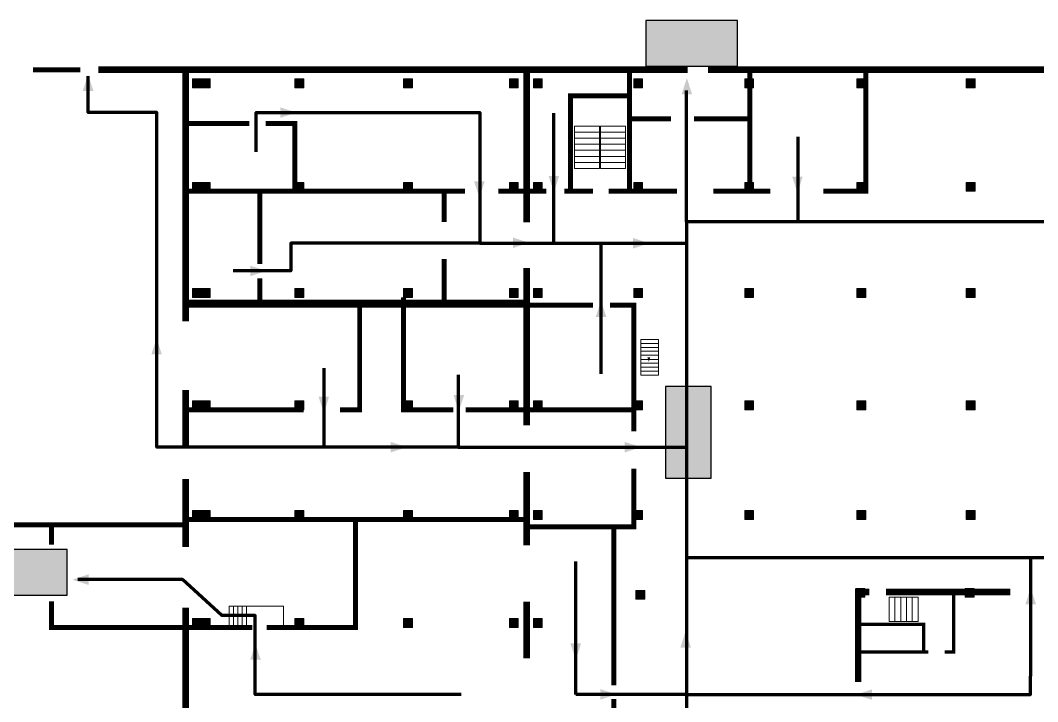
# Model space of a CAD drawing. Header units: millimetres. Extents: x 13810 to 67229, y 12374 to 21950.
# Drawn here: x 27291.2 to 27433.2, y 15155.3 to 15250.4 of the extents above; entities that cross this region are included whole.
import ezdxf

# ---------------------------------------------------------------- set-up
doc = ezdxf.new("R2010")
doc.units = ezdxf.units.MM
doc.layers.add('План_Штампы', color=7, linetype='Continuous')

# ---------------------------------------------------------------- blocks, each defined once
blk = doc.blocks.new('A$C32E8229D')
at = {"true_color": 0xffffff}
blk.add_hatch(color=7, dxfattribs=at).paths.add_polyline_path([(0, 0), (0, -8), (16, -8), (16, 0)])
h = blk.add_hatch(color=126)
h.paths.add_polyline_path([(0.2, -0.2), (15.8, -0.2), (15.8, -7.8), (0.2, -7.8)])
h.paths.add_polyline_path([(13.49, -2.05), (12.08, -2.05), (11.37, -2.63, 0.162397), (11.29, -2.84), (11.29, -3.63), (10.35, -3.63), (10.35, -4.05), (11.68, -4.05), (11.68, -3.48), (12.26, -4.28), (11.29, -5.1), (11.29, -6.78), (11.85, -6.78), (11.85, -5.44), (12.8, -4.64), (12.8, -5.94), (14.46, -5.94), (14.46, -5.39), (13.45, -5.39), (13.45, -3.97), (12.46, -2.59), (13.15, -2.59), (13.69, -3.34), (14.18, -3)], flags=16)
h.paths.add_polyline_path([(10.74, -1.82, 1), (11.8, -1.82, 1)], flags=16)
h.paths.add_polyline_path([(9.39, -3.59), (5.99, -3.59), (6.56, -3.03), (5.91, -3.03), (5.1, -3.83), (5.91, -4.64), (6.56, -4.64), (5.99, -4.09), (9.39, -4.09)], flags=16)
h.paths.add_polyline_path([(4.29, -1.08), (1.72, -1.08), (1.72, -6.6), (4.29, -6.6)], flags=16)
at = {"color": 126}
blk.add_lwpolyline([(16, -8), (0, -8), (0, 0), (16, 0)], close=True, dxfattribs=at)
blk = doc.blocks.new('A$C7B4425F7')
at = {"true_color": 0xffffff}
blk.add_hatch(color=7, dxfattribs=at).paths.add_polyline_path([(0, 0), (-16, 0), (-16, -8), (0, -8)])
h = blk.add_hatch(color=126)
h.paths.add_polyline_path([(-0.2, -0.2), (-15.8, -0.2), (-15.8, -7.8), (-0.2, -7.8)])
h.paths.add_polyline_path([(-11.76, -2.03), (-11.76, -3.66), (-11.17, -3.66, -0.568275), (-11.17, -6.18), (-12.58, -6.18), (-12.58, -2.03)], flags=16)
h.paths.add_polyline_path([(-13.33, -4.12, -0.495768), (-13.59, -6.18), (-15.03, -6.18), (-15.03, -2.03), (-13.59, -2.03, -0.487973)], flags=16)
h.paths.add_polyline_path([(-10.25, -2.03), (-9.48, -2.03), (-9.48, -6.18), (-10.25, -6.18)], flags=16)
h.paths.add_polyline_path([(-13.84, -3.69), (-14.24, -3.69), (-14.24, -3.03), (-13.9, -3.03, -0.692621)], flags=0)
h.paths.add_polyline_path([(-9.15, -2.03), (-8.4, -2.03), (-8.04, -3.07), (-7.68, -2.03), (-6.93, -2.03), (-7.64, -4.1), (-6.93, -6.18), (-7.68, -6.18), (-8.04, -5.14), (-8.4, -6.18), (-9.15, -6.18), (-8.44, -4.1)], flags=16)
h.paths.add_polyline_path([(-11.76, -4.46), (-11.42, -4.46, -0.692621), (-11.36, -5.12), (-11.76, -5.12)], flags=0)
h.paths.add_polyline_path([(-13.9, -5.2), (-14.24, -5.2), (-14.24, -4.55), (-13.84, -4.55, -0.708038)], flags=0)
edge = h.paths.add_edge_path(flags=16)
edge.add_ellipse((-5.51, -4.08), major_axis=(0, 2.05), ratio=0.586184, start_angle=0, end_angle=360)
edge = h.paths.add_edge_path(flags=0)
edge.add_ellipse((-5.51, -4.08), major_axis=(0, 1.14), ratio=0.454828, start_angle=0, end_angle=360)
h.paths.add_polyline_path([(-4.13, -4.96, 0.377264), (-3.48, -4.52, 0.0555), (-3.16, -2.03), (-1.66, -2.03), (-1.66, -4.96), (-0.96, -4.96), (-0.96, -7.01), (-1.75, -7.01), (-1.75, -6.18), (-3.3, -6.18), (-3.3, -7.02), (-4.13, -7.02)], flags=16)
h.paths.add_polyline_path([(-2.73, -2.91), (-2.28, -2.91), (-2.28, -4.96), (-3.05, -4.96, 0.079136)], flags=0)
at = {"color": 126}
blk.add_lwpolyline([(-16, -8), (0, -8), (0, 0), (-16, 0)], close=True, dxfattribs=at)

msp = doc.modelspace()

# ---------------------------------------------------------------- hatches: boundary and pattern name
at = {"lineweight": 0}
h = msp.add_hatch(color=256, dxfattribs=at)
h.dxf.hatch_style = 1
h.paths.add_polyline_path([(27315.21, 15242.27), (27315.21, 15241.04), (27316.43, 15241.04), (27316.43, 15242.27)])
h = msp.add_hatch(color=256, dxfattribs=at)
h.dxf.hatch_style = 1
h.paths.add_polyline_path([(27316.43, 15242.27), (27316.43, 15241.04), (27317.66, 15241.04), (27317.66, 15242.27)])
h = msp.add_hatch(color=256, dxfattribs=at)
h.dxf.hatch_style = 1
h.paths.add_polyline_path([(27329.51, 15242.27), (27329.51, 15241.04), (27330.73, 15241.04), (27330.73, 15242.27)])
h = msp.add_hatch(color=256, dxfattribs=at)
h.dxf.hatch_style = 1
h.paths.add_polyline_path([(27344.69, 15242.27), (27344.69, 15241.04), (27345.91, 15241.04), (27345.91, 15242.27)])
h = msp.add_hatch(color=256, dxfattribs=at)
h.dxf.hatch_style = 1
h.paths.add_polyline_path([(27359.49, 15242.27), (27359.49, 15241.04), (27360.71, 15241.04), (27360.71, 15242.27)])
h = msp.add_hatch(color=256, dxfattribs=at)
h.dxf.hatch_style = 1
h.paths.add_polyline_path([(27362.83, 15242.27), (27362.83, 15241.04), (27364.05, 15241.04), (27364.05, 15242.27)])
h = msp.add_hatch(color=256, dxfattribs=at)
h.dxf.hatch_style = 1
h.paths.add_polyline_path([(27376.84, 15242.27), (27376.84, 15241.04), (27378.06, 15241.04), (27378.06, 15242.27)])
h = msp.add_hatch(color=256, dxfattribs=at)
h.dxf.hatch_style = 1
h.paths.add_polyline_path([(27392.34, 15242.27), (27392.34, 15241.04), (27393.56, 15241.04), (27393.56, 15242.27)])
h = msp.add_hatch(color=256, dxfattribs=at)
h.dxf.hatch_style = 1
h.paths.add_polyline_path([(27408.01, 15242.27), (27408.01, 15241.04), (27409.23, 15241.04), (27409.23, 15242.27)])
h = msp.add_hatch(color=256, dxfattribs=at)
h.dxf.hatch_style = 1
h.paths.add_polyline_path([(27423.28, 15242.27), (27423.28, 15241.04), (27424.5, 15241.04), (27424.5, 15242.27)])
h = msp.add_hatch(color=256, dxfattribs=at)
h.dxf.hatch_style = 1
h.paths.add_polyline_path([(27315.21, 15227.82), (27315.21, 15226.59), (27316.43, 15226.59), (27316.43, 15227.82)])
h = msp.add_hatch(color=256, dxfattribs=at)
h.dxf.hatch_style = 1
h.paths.add_polyline_path([(27316.43, 15227.82), (27316.43, 15226.59), (27317.66, 15226.59), (27317.66, 15227.82)])
h = msp.add_hatch(color=256, dxfattribs=at)
h.dxf.hatch_style = 1
h.paths.add_polyline_path([(27329.51, 15227.82), (27329.51, 15226.59), (27330.73, 15226.59), (27330.73, 15227.82)])
h = msp.add_hatch(color=256, dxfattribs=at)
h.dxf.hatch_style = 1
h.paths.add_polyline_path([(27344.69, 15227.82), (27344.69, 15226.59), (27345.91, 15226.59), (27345.91, 15227.82)])
h = msp.add_hatch(color=256, dxfattribs=at)
h.dxf.hatch_style = 1
h.paths.add_polyline_path([(27359.49, 15227.82), (27359.49, 15226.59), (27360.71, 15226.59), (27360.71, 15227.82)])
h = msp.add_hatch(color=256, dxfattribs=at)
h.dxf.hatch_style = 1
h.paths.add_polyline_path([(27362.83, 15227.82), (27362.83, 15226.59), (27364.05, 15226.59), (27364.05, 15227.82)])
h = msp.add_hatch(color=256, dxfattribs=at)
h.dxf.hatch_style = 1
h.paths.add_polyline_path([(27376.84, 15227.82), (27376.84, 15226.59), (27378.06, 15226.59), (27378.06, 15227.82)])
h = msp.add_hatch(color=256, dxfattribs=at)
h.dxf.hatch_style = 1
h.paths.add_polyline_path([(27392.34, 15227.82), (27392.34, 15226.59), (27393.56, 15226.59), (27393.56, 15227.82)])
h = msp.add_hatch(color=256, dxfattribs=at)
h.dxf.hatch_style = 1
h.paths.add_polyline_path([(27408.01, 15227.82), (27408.01, 15226.59), (27409.23, 15226.59), (27409.23, 15227.82)])
h = msp.add_hatch(color=256, dxfattribs=at)
h.dxf.hatch_style = 1
h.paths.add_polyline_path([(27423.28, 15227.82), (27423.28, 15226.59), (27424.5, 15226.59), (27424.5, 15227.82)])
h = msp.add_hatch(color=256, dxfattribs=at)
h.dxf.hatch_style = 1
h.paths.add_polyline_path([(27315.21, 15212.98), (27315.21, 15211.75), (27316.43, 15211.75), (27316.43, 15212.98)])
h = msp.add_hatch(color=256, dxfattribs=at)
h.dxf.hatch_style = 1
h.paths.add_polyline_path([(27316.43, 15212.98), (27316.43, 15211.75), (27317.66, 15211.75), (27317.66, 15212.98)])
h = msp.add_hatch(color=256, dxfattribs=at)
h.dxf.hatch_style = 1
h.paths.add_polyline_path([(27329.51, 15212.98), (27329.51, 15211.75), (27330.73, 15211.75), (27330.73, 15212.98)])
h = msp.add_hatch(color=256, dxfattribs=at)
h.dxf.hatch_style = 1
h.paths.add_polyline_path([(27344.69, 15212.98), (27344.69, 15211.75), (27345.91, 15211.75), (27345.91, 15212.98)])
h = msp.add_hatch(color=256, dxfattribs=at)
h.dxf.hatch_style = 1
h.paths.add_polyline_path([(27359.49, 15212.98), (27359.49, 15211.75), (27360.71, 15211.75), (27360.71, 15212.98)])
h = msp.add_hatch(color=256, dxfattribs=at)
h.dxf.hatch_style = 1
h.paths.add_polyline_path([(27362.83, 15212.98), (27362.83, 15211.75), (27364.05, 15211.75), (27364.05, 15212.98)])
h = msp.add_hatch(color=256, dxfattribs=at)
h.dxf.hatch_style = 1
h.paths.add_polyline_path([(27376.84, 15212.98), (27376.84, 15211.75), (27378.06, 15211.75), (27378.06, 15212.98)])
h = msp.add_hatch(color=256, dxfattribs=at)
h.dxf.hatch_style = 1
h.paths.add_polyline_path([(27392.34, 15212.98), (27392.34, 15211.75), (27393.56, 15211.75), (27393.56, 15212.98)])
h = msp.add_hatch(color=256, dxfattribs=at)
h.dxf.hatch_style = 1
h.paths.add_polyline_path([(27408.01, 15212.98), (27408.01, 15211.75), (27409.23, 15211.75), (27409.23, 15212.98)])
h = msp.add_hatch(color=256, dxfattribs=at)
h.dxf.hatch_style = 1
h.paths.add_polyline_path([(27423.28, 15212.98), (27423.28, 15211.75), (27424.5, 15211.75), (27424.5, 15212.98)])
h = msp.add_hatch(color=256, dxfattribs=at)
h.dxf.hatch_style = 1
h.paths.add_polyline_path([(27315.21, 15197.31), (27315.21, 15196.08), (27316.43, 15196.08), (27316.43, 15197.31)])
h = msp.add_hatch(color=256, dxfattribs=at)
h.dxf.hatch_style = 1
h.paths.add_polyline_path([(27316.43, 15197.31), (27316.43, 15196.08), (27317.66, 15196.08), (27317.66, 15197.31)])
h = msp.add_hatch(color=256, dxfattribs=at)
h.dxf.hatch_style = 1
h.paths.add_polyline_path([(27329.51, 15197.31), (27329.51, 15196.08), (27330.73, 15196.08), (27330.73, 15197.31)])
h = msp.add_hatch(color=256, dxfattribs=at)
h.dxf.hatch_style = 1
h.paths.add_polyline_path([(27344.69, 15197.31), (27344.69, 15196.08), (27345.91, 15196.08), (27345.91, 15197.31)])
h = msp.add_hatch(color=256, dxfattribs=at)
h.dxf.hatch_style = 1
h.paths.add_polyline_path([(27359.49, 15197.31), (27359.49, 15196.08), (27360.71, 15196.08), (27360.71, 15197.31)])
h = msp.add_hatch(color=256, dxfattribs=at)
h.dxf.hatch_style = 1
h.paths.add_polyline_path([(27362.83, 15197.31), (27362.83, 15196.08), (27364.05, 15196.08), (27364.05, 15197.31)])
h = msp.add_hatch(color=256, dxfattribs=at)
h.dxf.hatch_style = 1
h.paths.add_polyline_path([(27376.84, 15197.31), (27376.84, 15196.08), (27378.06, 15196.08), (27378.06, 15197.31)])
h = msp.add_hatch(color=256, dxfattribs=at)
h.dxf.hatch_style = 1
h.paths.add_polyline_path([(27392.34, 15197.31), (27392.34, 15196.08), (27393.56, 15196.08), (27393.56, 15197.31)])
h = msp.add_hatch(color=256, dxfattribs=at)
h.dxf.hatch_style = 1
h.paths.add_polyline_path([(27408.01, 15197.31), (27408.01, 15196.08), (27409.23, 15196.08), (27409.23, 15197.31)])
h = msp.add_hatch(color=256, dxfattribs=at)
h.dxf.hatch_style = 1
h.paths.add_polyline_path([(27423.28, 15197.31), (27423.28, 15196.08), (27424.5, 15196.08), (27424.5, 15197.31)])
h = msp.add_hatch(color=256, dxfattribs=at)
h.dxf.hatch_style = 1
h.paths.add_polyline_path([(27315.21, 15181.99), (27315.21, 15180.76), (27316.43, 15180.76), (27316.43, 15181.99)])
h = msp.add_hatch(color=256, dxfattribs=at)
h.dxf.hatch_style = 1
h.paths.add_polyline_path([(27316.43, 15181.99), (27316.43, 15180.76), (27317.66, 15180.76), (27317.66, 15181.99)])
h = msp.add_hatch(color=256, dxfattribs=at)
h.dxf.hatch_style = 1
h.paths.add_polyline_path([(27329.51, 15181.99), (27329.51, 15180.76), (27330.73, 15180.76), (27330.73, 15181.99)])
h = msp.add_hatch(color=256, dxfattribs=at)
h.dxf.hatch_style = 1
h.paths.add_polyline_path([(27344.69, 15181.99), (27344.69, 15180.76), (27345.91, 15180.76), (27345.91, 15181.99)])
h = msp.add_hatch(color=256, dxfattribs=at)
h.dxf.hatch_style = 1
h.paths.add_polyline_path([(27359.49, 15181.99), (27359.49, 15180.76), (27360.71, 15180.76), (27360.71, 15181.99)])
h = msp.add_hatch(color=256, dxfattribs=at)
h.dxf.hatch_style = 1
h.paths.add_polyline_path([(27362.83, 15181.99), (27362.83, 15180.76), (27364.05, 15180.76), (27364.05, 15181.99)])
h = msp.add_hatch(color=256, dxfattribs=at)
h.dxf.hatch_style = 1
h.paths.add_polyline_path([(27376.84, 15181.99), (27376.84, 15180.76), (27378.06, 15180.76), (27378.06, 15181.99)])
h = msp.add_hatch(color=256, dxfattribs=at)
h.dxf.hatch_style = 1
h.paths.add_polyline_path([(27392.34, 15181.99), (27392.34, 15180.76), (27393.56, 15180.76), (27393.56, 15181.99)])
h = msp.add_hatch(color=256, dxfattribs=at)
h.dxf.hatch_style = 1
h.paths.add_polyline_path([(27408.01, 15181.99), (27408.01, 15180.76), (27409.23, 15180.76), (27409.23, 15181.99)])
h = msp.add_hatch(color=256, dxfattribs=at)
h.dxf.hatch_style = 1
h.paths.add_polyline_path([(27423.28, 15181.99), (27423.28, 15180.76), (27424.5, 15180.76), (27424.5, 15181.99)])
h = msp.add_hatch(color=256, dxfattribs=at)
h.dxf.hatch_style = 1
h.paths.add_polyline_path([(27377.14, 15170.85), (27377.14, 15169.62), (27378.36, 15169.62), (27378.36, 15170.85)])
h = msp.add_hatch(color=256, dxfattribs=at)
h.dxf.hatch_style = 1
h.paths.add_polyline_path([(27407.87, 15171.13), (27407.87, 15169.9), (27409.09, 15169.9), (27409.09, 15171.13)])
h = msp.add_hatch(color=256, dxfattribs=at)
h.dxf.hatch_style = 1
h.paths.add_polyline_path([(27423.14, 15171.13), (27423.14, 15169.9), (27424.36, 15169.9), (27424.36, 15171.13)])
h = msp.add_hatch(color=256, dxfattribs=at)
h.dxf.hatch_style = 1
h.paths.add_polyline_path([(27315.21, 15166.9), (27315.21, 15165.67), (27316.43, 15165.67), (27316.43, 15166.9)])
h = msp.add_hatch(color=256, dxfattribs=at)
h.dxf.hatch_style = 1
h.paths.add_polyline_path([(27316.43, 15166.9), (27316.43, 15165.67), (27317.66, 15165.67), (27317.66, 15166.9)])
h = msp.add_hatch(color=256, dxfattribs=at)
h.dxf.hatch_style = 1
h.paths.add_polyline_path([(27329.51, 15166.9), (27329.51, 15165.67), (27330.73, 15165.67), (27330.73, 15166.9)])
h = msp.add_hatch(color=256, dxfattribs=at)
h.dxf.hatch_style = 1
h.paths.add_polyline_path([(27344.69, 15166.9), (27344.69, 15165.67), (27345.91, 15165.67), (27345.91, 15166.9)])
h = msp.add_hatch(color=256, dxfattribs=at)
h.dxf.hatch_style = 1
h.paths.add_polyline_path([(27359.49, 15166.9), (27359.49, 15165.67), (27360.71, 15165.67), (27360.71, 15166.9)])
h = msp.add_hatch(color=256, dxfattribs=at)
h.dxf.hatch_style = 1
h.paths.add_polyline_path([(27362.83, 15166.9), (27362.83, 15165.67), (27364.05, 15165.67), (27364.05, 15166.9)])

# ---------------------------------------------------------------- linework, layer by layer
for points, const_width in [([(27295.5, 15177.22), (27295.5, 15180), (27314.04, 15180), (27285.48, 15180), (27285.48, 15243.55), (27284.45, 15243.55)], 0.693), ([(27292.93, 15243.55), (27299.52, 15243.55)], 0.693), ([(27314.23, 15208.41), (27314.23, 15243.55), (27302.03, 15243.55), (27384.35, 15243.55)], 0.924), ([(27361.87, 15222.26), (27361.87, 15243.63)], 0.924), ([(27382.03, 15236.71), (27376.24, 15236.71), (27376.24, 15226.59), (27376.24, 15243.68), (27376.24, 15239.89), (27368, 15239.89), (27368, 15226.59)], 0.693), ([(27387.21, 15243.55), (27572.95, 15243.55)], 0.924), ([(27393.06, 15226.59), (27393.06, 15243.63)], 0.693), ([(27403.3, 15226.59), (27409.23, 15226.59), (27409.23, 15243.61)], 0.693), ([(27393.06, 15236.71), (27385.26, 15236.71)], 0.693), ([(27323.16, 15236.06), (27314.23, 15236.06)], 0.693), ([(27329.51, 15226.59), (27329.51, 15236.06), (27325.42, 15236.06)], 0.693), ([(27353.28, 15226.59), (27314.27, 15226.59)], 0.693), ([(27324.62, 15226.59), (27324.62, 15216.4)], 0.693), ([(27350.34, 15226.59), (27350.34, 15222.28)], 0.693), ([(27362.03, 15226.59), (27357.92, 15226.59)], 0.693), ([(27364.64, 15226.59), (27362.03, 15226.59)], 0.693), ([(27371.12, 15226.59), (27367.12, 15226.59)], 0.693), ([(27382.85, 15226.59), (27373.33, 15226.59)], 0.693), ([(27395.93, 15226.59), (27387.93, 15226.59)], 0.693), ([(27350.34, 15217.12), (27350.34, 15211)], 0.693), ([(27361.87, 15193.91), (27361.87, 15215.86)], 0.924), ([(27324.62, 15214.42), (27324.62, 15211.17)], 0.693), ([(27361.87, 15211.1), (27314.34, 15211.1)], 0.693), ([(27371.16, 15210.68), (27314.46, 15210.68)], 0.693), ([(27335.79, 15196.08), (27338.55, 15196.08), (27338.55, 15210.88)], 0.693), ([(27351.65, 15196.08), (27344.69, 15196.08), (27344.69, 15211.75)], 0.693), ([(27376.84, 15193.07), (27376.84, 15210.68), (27373.51, 15210.68)], 0.693), ([(27314.23, 15190.98), (27314.23, 15198.82)], 0.924), ([(27330.73, 15196.08), (27314.48, 15196.08)], 0.693), ([(27376.84, 15196.08), (27353.34, 15196.08)], 0.693), ([(27314.23, 15176.9), (27314.23, 15186.4)], 0.924), ([(27361.87, 15177.12), (27361.87, 15187.4)], 0.924), ([(27374.06, 15157.58), (27374.06, 15179.73), (27361.82, 15179.73), (27376.84, 15179.73), (27376.84, 15187.85)], 0.693), ([(27361.87, 15180.76), (27314.17, 15180.76)], 0.693), ([(27325.58, 15165.67), (27337.97, 15165.67), (27337.97, 15180.76)], 0.693), ([(27408.18, 15158.05), (27408.18, 15170.63), (27409.72, 15170.63)], 0.924), ([(27412.05, 15170.63), (27429.41, 15170.63)], 0.924), ([(27420.25, 15162.25), (27421.53, 15162.25), (27421.53, 15170.4)], 0.462), ([(27315.21, 15165.67), (27295.5, 15165.67), (27295.5, 15169.34)], 0.693), ([(27373.54, 15072.86), (27314.23, 15072.86), (27314.23, 15168.45)], 0.924), ([(27361.87, 15161.37), (27361.87, 15169.29)], 0.924), ([(27314.23, 15165.67), (27323.56, 15165.67)], 0.693), ([(27417.96, 15162.25), (27408.16, 15162.25), (27417.32, 15162.25), (27417.32, 15166.11), (27408.03, 15166.11)], 0.462), ([(27374.06, 15154.01), (27374.06, 15155.66)], 0.693)]:
    msp.add_lwpolyline(points, dxfattribs=dict(at, const_width=const_width))
at = {"color": 126, "lineweight": 100, "true_color": 0x008754}
for points in [[(27333.57, 15190.84), (27310.22, 15190.84), (27310.22, 15237.6), (27300.62, 15237.6), (27300.62, 15242.65)], [(27825.68, 15222.3), (27384.21, 15222.3), (27384.21, 15240.63)], [(27324.08, 15232.08), (27324.08, 15237.6), (27355.31, 15237.6), (27355.31, 15219.32), (27384.21, 15219.32)], [(27365.68, 15219.32), (27365.68, 15237.48)], [(27399.75, 15234.16), (27399.75, 15222.3)], [(27384.21, 15222.3), (27384.21, 15074.99)], [(27355.31, 15219.32), (27328.93, 15219.32), (27328.93, 15215.47), (27320.89, 15215.47)], [(27372.25, 15219.32), (27372.25, 15201.09)], [(27352.33, 15190.84), (27333.57, 15190.84), (27333.57, 15201.87)], [(27352.33, 15200.93), (27352.33, 15190.84), (27384.21, 15190.84)], [(27368.72, 15156.3), (27368.72, 15174.9)], [(27844.57, 15175.38), (27384.21, 15175.38)], [(27432.26, 15175.38), (27432.26, 15158.86)], [(27352.74, 15156.3), (27323.97, 15156.3), (27323.97, 15167.33), (27319.32, 15167.33), (27313.82, 15172.35), (27299.17, 15172.35)], [(27384.21, 15156.3), (27432.26, 15156.3), (27432.26, 15158.86)], [(27384.21, 15156.3), (27368.72, 15156.3)]]:
    msp.add_lwpolyline(points, dxfattribs=at)
at = {"lineweight": 0}
for points in [[(27316.43, 15241.04), (27315.21, 15241.04), (27315.21, 15242.27), (27316.43, 15242.27)], [(27317.66, 15241.04), (27316.43, 15241.04), (27316.43, 15242.27), (27317.66, 15242.27)], [(27330.73, 15241.04), (27329.51, 15241.04), (27329.51, 15242.27), (27330.73, 15242.27)], [(27345.91, 15241.04), (27344.69, 15241.04), (27344.69, 15242.27), (27345.91, 15242.27)], [(27360.71, 15241.04), (27359.49, 15241.04), (27359.49, 15242.27), (27360.71, 15242.27)], [(27364.05, 15241.04), (27362.83, 15241.04), (27362.83, 15242.27), (27364.05, 15242.27)], [(27378.06, 15241.04), (27376.84, 15241.04), (27376.84, 15242.27), (27378.06, 15242.27)], [(27393.56, 15241.04), (27392.34, 15241.04), (27392.34, 15242.27), (27393.56, 15242.27)], [(27409.23, 15241.04), (27408.01, 15241.04), (27408.01, 15242.27), (27409.23, 15242.27)], [(27424.5, 15241.04), (27423.28, 15241.04), (27423.28, 15242.27), (27424.5, 15242.27)], [(27372.06, 15235.67), (27368.57, 15235.67), (27368.57, 15234.82), (27372.06, 15234.82)], [(27375.69, 15235.67), (27372.2, 15235.67), (27372.2, 15234.82), (27375.69, 15234.82)], [(27372.06, 15234.82), (27368.57, 15234.82), (27368.57, 15233.98), (27372.06, 15233.98)], [(27372.06, 15233.98), (27368.57, 15233.98), (27368.57, 15233.14), (27372.06, 15233.14)], [(27375.69, 15234.82), (27372.2, 15234.82), (27372.2, 15233.98), (27375.69, 15233.98)], [(27375.69, 15233.98), (27372.2, 15233.98), (27372.2, 15233.14), (27375.69, 15233.14)], [(27372.06, 15233.14), (27368.57, 15233.14), (27368.57, 15232.3), (27372.06, 15232.3)], [(27375.69, 15233.14), (27372.2, 15233.14), (27372.2, 15232.3), (27375.69, 15232.3)], [(27372.06, 15232.3), (27368.57, 15232.3), (27368.57, 15231.45), (27372.06, 15231.45)], [(27372.06, 15231.45), (27368.57, 15231.45), (27368.57, 15230.61), (27372.06, 15230.61)], [(27375.69, 15232.3), (27372.2, 15232.3), (27372.2, 15231.45), (27375.69, 15231.45)], [(27375.69, 15231.45), (27372.2, 15231.45), (27372.2, 15230.61), (27375.69, 15230.61)], [(27372.06, 15230.61), (27368.57, 15230.61), (27368.57, 15229.77), (27372.06, 15229.77)], [(27375.69, 15230.61), (27372.2, 15230.61), (27372.2, 15229.77), (27375.69, 15229.77)], [(27316.43, 15226.59), (27315.21, 15226.59), (27315.21, 15227.82), (27316.43, 15227.82)], [(27317.66, 15226.59), (27316.43, 15226.59), (27316.43, 15227.82), (27317.66, 15227.82)], [(27330.73, 15226.59), (27329.51, 15226.59), (27329.51, 15227.82), (27330.73, 15227.82)], [(27345.91, 15226.59), (27344.69, 15226.59), (27344.69, 15227.82), (27345.91, 15227.82)], [(27360.71, 15226.59), (27359.49, 15226.59), (27359.49, 15227.82), (27360.71, 15227.82)], [(27364.05, 15226.59), (27362.83, 15226.59), (27362.83, 15227.82), (27364.05, 15227.82)], [(27378.06, 15226.59), (27376.84, 15226.59), (27376.84, 15227.82), (27378.06, 15227.82)], [(27393.56, 15226.59), (27392.34, 15226.59), (27392.34, 15227.82), (27393.56, 15227.82)], [(27409.23, 15226.59), (27408.01, 15226.59), (27408.01, 15227.82), (27409.23, 15227.82)], [(27424.5, 15226.59), (27423.28, 15226.59), (27423.28, 15227.82), (27424.5, 15227.82)], [(27316.43, 15211.75), (27315.21, 15211.75), (27315.21, 15212.98), (27316.43, 15212.98)], [(27317.66, 15211.75), (27316.43, 15211.75), (27316.43, 15212.98), (27317.66, 15212.98)], [(27330.73, 15211.75), (27329.51, 15211.75), (27329.51, 15212.98), (27330.73, 15212.98)], [(27345.91, 15211.75), (27344.69, 15211.75), (27344.69, 15212.98), (27345.91, 15212.98)], [(27360.71, 15211.75), (27359.49, 15211.75), (27359.49, 15212.98), (27360.71, 15212.98)], [(27364.05, 15211.75), (27362.83, 15211.75), (27362.83, 15212.98), (27364.05, 15212.98)], [(27378.06, 15211.75), (27376.84, 15211.75), (27376.84, 15212.98), (27378.06, 15212.98)], [(27393.56, 15211.75), (27392.34, 15211.75), (27392.34, 15212.98), (27393.56, 15212.98)], [(27409.23, 15211.75), (27408.01, 15211.75), (27408.01, 15212.98), (27409.23, 15212.98)], [(27424.5, 15211.75), (27423.28, 15211.75), (27423.28, 15212.98), (27424.5, 15212.98)], [(27380.3, 15205.9), (27377.8, 15205.9), (27377.8, 15205.34), (27380.3, 15205.34)], [(27380.3, 15205.34), (27377.8, 15205.34), (27377.8, 15204.78), (27380.3, 15204.78)], [(27380.3, 15204.78), (27377.8, 15204.78), (27377.8, 15204.23), (27380.3, 15204.23)], [(27380.3, 15204.23), (27377.8, 15204.23), (27377.8, 15203.67), (27380.3, 15203.67)], [(27380.3, 15203.67), (27377.8, 15203.67), (27377.8, 15203.11), (27380.3, 15203.11)], [(27380.3, 15203.11), (27377.8, 15203.11), (27377.8, 15202.56), (27380.3, 15202.56)], [(27380.3, 15202.56), (27377.8, 15202.56), (27377.8, 15202), (27380.3, 15202)], [(27380.3, 15202), (27377.8, 15202), (27377.8, 15201.44), (27380.3, 15201.44)], [(27380.3, 15201.44), (27377.8, 15201.44), (27377.8, 15200.88), (27380.3, 15200.88)], [(27316.43, 15196.08), (27315.21, 15196.08), (27315.21, 15197.31), (27316.43, 15197.31)], [(27317.66, 15196.08), (27316.43, 15196.08), (27316.43, 15197.31), (27317.66, 15197.31)], [(27330.73, 15196.08), (27329.51, 15196.08), (27329.51, 15197.31), (27330.73, 15197.31)], [(27345.91, 15196.08), (27344.69, 15196.08), (27344.69, 15197.31), (27345.91, 15197.31)], [(27360.71, 15196.08), (27359.49, 15196.08), (27359.49, 15197.31), (27360.71, 15197.31)], [(27364.05, 15196.08), (27362.83, 15196.08), (27362.83, 15197.31), (27364.05, 15197.31)], [(27378.06, 15196.08), (27376.84, 15196.08), (27376.84, 15197.31), (27378.06, 15197.31)], [(27393.56, 15196.08), (27392.34, 15196.08), (27392.34, 15197.31), (27393.56, 15197.31)], [(27409.23, 15196.08), (27408.01, 15196.08), (27408.01, 15197.31), (27409.23, 15197.31)], [(27424.5, 15196.08), (27423.28, 15196.08), (27423.28, 15197.31), (27424.5, 15197.31)], [(27316.43, 15180.76), (27315.21, 15180.76), (27315.21, 15181.99), (27316.43, 15181.99)], [(27317.66, 15180.76), (27316.43, 15180.76), (27316.43, 15181.99), (27317.66, 15181.99)], [(27330.73, 15180.76), (27329.51, 15180.76), (27329.51, 15181.99), (27330.73, 15181.99)], [(27345.91, 15180.76), (27344.69, 15180.76), (27344.69, 15181.99), (27345.91, 15181.99)], [(27360.71, 15180.76), (27359.49, 15180.76), (27359.49, 15181.99), (27360.71, 15181.99)], [(27364.05, 15180.76), (27362.83, 15180.76), (27362.83, 15181.99), (27364.05, 15181.99)], [(27378.06, 15180.76), (27376.84, 15180.76), (27376.84, 15181.99), (27378.06, 15181.99)], [(27393.56, 15180.76), (27392.34, 15180.76), (27392.34, 15181.99), (27393.56, 15181.99)], [(27409.23, 15180.76), (27408.01, 15180.76), (27408.01, 15181.99), (27409.23, 15181.99)], [(27424.5, 15180.76), (27423.28, 15180.76), (27423.28, 15181.99), (27424.5, 15181.99)], [(27378.36, 15169.62), (27377.14, 15169.62), (27377.14, 15170.85), (27378.36, 15170.85)], [(27409.09, 15169.9), (27407.87, 15169.9), (27407.87, 15171.13), (27409.09, 15171.13)], [(27413.32, 15169.91), (27412.51, 15169.91), (27412.51, 15166.5), (27413.32, 15166.5)], [(27414.12, 15169.91), (27413.32, 15169.91), (27413.32, 15166.5), (27414.12, 15166.5)], [(27414.93, 15169.91), (27414.12, 15169.91), (27414.12, 15166.5), (27414.93, 15166.5)], [(27415.73, 15169.91), (27414.93, 15169.91), (27414.93, 15166.5), (27415.73, 15166.5)], [(27416.54, 15169.91), (27415.73, 15169.91), (27415.73, 15166.5), (27416.54, 15166.5)], [(27424.36, 15169.9), (27423.14, 15169.9), (27423.14, 15171.13), (27424.36, 15171.13)], [(27320.91, 15168.66), (27320.3, 15168.66), (27320.3, 15165.87), (27320.91, 15165.87)], [(27321.52, 15168.66), (27320.91, 15168.66), (27320.91, 15165.87), (27321.52, 15165.87)], [(27322.14, 15168.66), (27321.52, 15168.66), (27321.52, 15165.87), (27322.14, 15165.87)], [(27322.75, 15168.66), (27322.14, 15168.66), (27322.14, 15165.87), (27322.75, 15165.87)], [(27316.43, 15165.67), (27315.21, 15165.67), (27315.21, 15166.9), (27316.43, 15166.9)], [(27317.66, 15165.67), (27316.43, 15165.67), (27316.43, 15166.9), (27317.66, 15166.9)], [(27330.73, 15165.67), (27329.51, 15165.67), (27329.51, 15166.9), (27330.73, 15166.9)], [(27345.91, 15165.67), (27344.69, 15165.67), (27344.69, 15166.9), (27345.91, 15166.9)], [(27360.71, 15165.67), (27359.49, 15165.67), (27359.49, 15166.9), (27360.71, 15166.9)], [(27364.05, 15165.67), (27362.83, 15165.67), (27362.83, 15166.9), (27364.05, 15166.9)]]:
    msp.add_lwpolyline(points, close=True, dxfattribs=at)
msp.add_lwpolyline([(27327.92, 15165.74), (27327.92, 15168.66), (27320.44, 15168.66)], dxfattribs=at)
at = {"layer": 'План_Штампы', "color": 126, "true_color": 0x008754}
for points in [[(27301.36, 15240.6), (27299.88, 15240.6), (27300.61, 15242.87)], [(27384.99, 15240.11), (27383.52, 15240.12), (27384.25, 15242.38)], [(27327.45, 15236.83), (27327.45, 15238.3), (27329.71, 15237.58)], [(27364.93, 15228.71), (27366.4, 15228.71), (27365.68, 15226.44)], [(27398.96, 15228.62), (27400.43, 15228.62), (27399.7, 15226.35)], [(27354.53, 15227.96), (27356.01, 15227.96), (27355.28, 15225.69)], [(27359.95, 15218.64), (27359.95, 15220.12), (27362.22, 15219.39)], [(27376.73, 15218.58), (27376.74, 15220.05), (27379, 15219.32)], [(27323.26, 15214.72), (27323.26, 15216.19), (27325.52, 15215.46)], [(27373, 15209.03), (27371.53, 15209.03), (27372.26, 15211.3)], [(27310.92, 15203.8), (27309.45, 15203.8), (27310.18, 15206.06)], [(27332.8, 15197.88), (27334.27, 15197.88), (27333.55, 15195.62)], [(27351.66, 15198.11), (27353.13, 15198.11), (27352.4, 15195.84)], [(27342.88, 15190.11), (27342.88, 15191.58), (27345.14, 15190.86)], [(27375.57, 15190.11), (27375.57, 15191.58), (27377.83, 15190.86)], [(27300.68, 15173.09), (27300.68, 15171.61), (27298.41, 15172.34)], [(27433.02, 15168.92), (27431.55, 15168.92), (27432.27, 15171.18)], [(27384.82, 15162.86), (27383.35, 15162.87), (27384.07, 15165.13)], [(27324.74, 15161.15), (27323.27, 15161.16), (27323.99, 15163.42)], [(27367.99, 15163.44), (27369.47, 15163.44), (27368.74, 15161.17)], [(27372.16, 15155.58), (27372.17, 15157.06), (27374.43, 15156.33)], [(27410.13, 15157.03), (27410.13, 15155.56), (27407.86, 15156.28)]]:
    msp.add_solid(points, dxfattribs=at)
at = {"layer": 'План_Штампы'}
msp.add_solid([(27378.74, 15203.38), (27379.13, 15203.38), (27378.94, 15202.77)], dxfattribs=at)

# ---------------------------------------------------------------- block references
at = {"layer": 'План_Штампы', "xscale": 0.8, "yscale": 0.8, "zscale": 0.8}
for p in [(27391.3, 15250.44), (27297.7, 15176.56)]:
    msp.add_blockref('A$C7B4425F7', p, dxfattribs=at)
at = {"layer": 'План_Штампы', "color": 126, "true_color": 0x008754, "xscale": -0.8, "yscale": 0.8, "zscale": 0.8, "rotation": 90}
msp.add_blockref('A$C32E8229D', (27381.25, 15199.3), dxfattribs=at)

doc.saveas('drawing.dxf')
